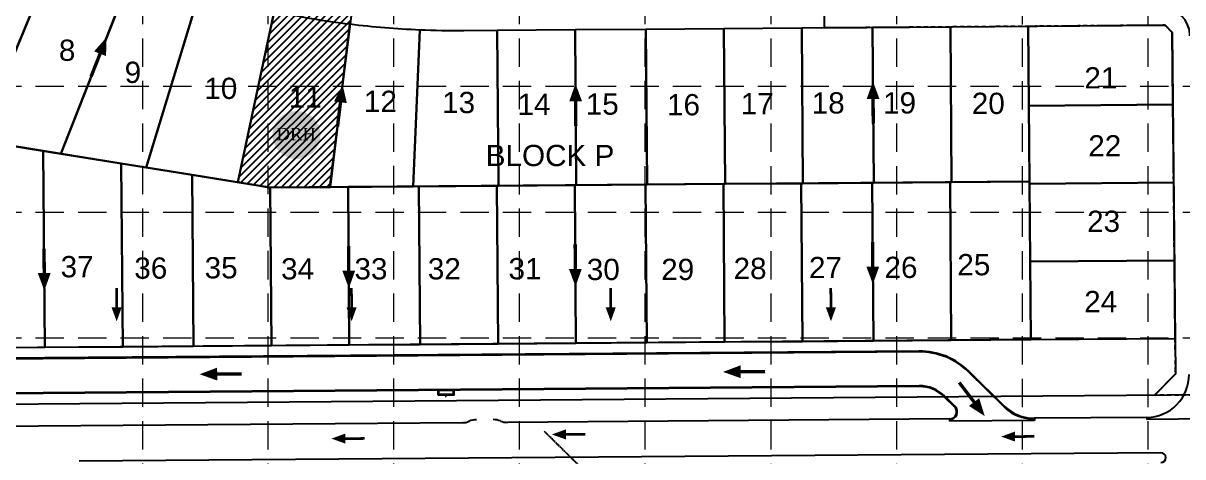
# Model space of a CAD drawing. Header units: inches. Extents: x 2510995 to 2514555, y 7106046 to 7111737.
# Drawn here: x 2512069 to 2512888, y 7109429 to 7109735 of the extents above; entities that cross this region are included whole.
import ezdxf
from ezdxf.enums import TextEntityAlignment as Align

# ---------------------------------------------------------------- set-up
doc = ezdxf.new("R2010")
doc.units = ezdxf.units.IN
doc.header["$MEASUREMENT"] = 0
for name, pattern in [('DASHED', [0.75, 0.5, -0.25]), ('HIDDEN', [0.375, 0.25, -0.125]), ('HIDDEN2', [0.1875, 0.125, -0.0625]), ('XHO477ST$0$CL', [0.7, 0.5, -0.05, 0.1, -0.05])]:
    doc.linetypes.add(name, pattern=pattern)
for name, color, linetype in [('BASE', 7, 'Continuous'), ('C-WTRC-FULL-PH2B-N', 7, 'Continuous'), ('GRID', 254, 'DASHED'), ('LEGEND', 7, 'Continuous'), ('SODDED LOT', 2, 'Continuous'), ('XHO460PT$0$V-BNDY-N-P7', 3, 'HIDDEN2'), ('XHO460PV$0$C-ROAD-BOC-N', 4, 'Continuous'), ('XHO465BS$0$C-ROAD-BACK-N', 6, 'Continuous'), ('XHOE001PT$0$V-BNDY-ROW-DED-E', 6, 'Continuous'), ('XHOE002PPT-PHASE10$0$PARCELCLOSURE', 124, 'Continuous'), ('XHOE002PPT-PHASE10$0$V-PROP-SUBD-BLOK-IDEN-N', 6, 'Continuous'), ('XHOE002PPT-PHASE10$0$V-PROP-SUBD-IDEN-N', 6, 'Continuous'), ('XHOE002PPT-PHASE10$0$V-PROP-SUBD-N', 7, 'Continuous'), ('XHOE002PPT-PHASE10$0$V-PROP-SUBD-N-P7', 12, 'Continuous'), ('XHOE002PV$0$C-ROAD-BOC-N', 2, 'Continuous'), ('XHOE002PV$0$C-ROAD-FOC-N', 2, 'Continuous'), ('ZSTORM', 5, 'XHO477ST$0$CL')]:
    doc.layers.add(name, color=color, linetype=linetype)
doc.styles.add('DRHorton', font='dutcheb.ttf')
doc.styles.get("Standard").update_dxf_attribs({"font": 'ARIAL.TTF'})

# ---------------------------------------------------------------- blocks, each defined once
blk = doc.blocks.new('ARR')
blk.add_lwpolyline([(-5.56, 0.32, 0, 3.78, 0), (-0.35, 0.31, 3.78, 3.78, 0)], format="xyseb")
at = {"const_width": 1}
blk.add_lwpolyline([(-0.35, 0.31), (6.88, 0.31)], dxfattribs=at)
blk = doc.blocks.new('DRHorton')
h = blk.add_hatch(color=1)
h.paths.add_polyline_path([(78.7, 25.78, 1), (40.43, 25.78, 1)])
h.paths.add_polyline_path([(42.33, 17.91), (76.5, 17.91), (76.5, 34.87), (42.33, 34.87)], flags=24)
at = {"layer": 'BASE', "color": 176, "style": 'DRHorton'}
blk.add_text('DRH', height=9.814, dxfattribs=at).set_placement((59.39, 21.64), align=Align.CENTER)

msp = doc.modelspace()

# ---------------------------------------------------------------- hatches: boundary and pattern name
at = {"layer": 'SODDED LOT'}
h = msp.add_hatch(dxfattribs=at)
h.set_pattern_fill('ANSI31', color=256, scale=30, style=0)
h.set_pattern_definition([(45, (0, 0), (-2.6516504294, 2.6516504294), [])])
h.paths.add_polyline_path([(2513029.48, 7109618.32), (2512917.9, 7109618.32), (2512918.55, 7109568.15), (2513030.34, 7109569.23)])
h.paths.add_polyline_path([(2511839.22, 7109617.6), (2511721.18, 7109629.51), (2511716.92, 7109566.53), (2511836.54, 7109564.23)])
h.paths.add_polyline_path([(2512220.87, 7109623.4), (2512242.72, 7109619.38), (2512285.68, 7109619.63), (2512301.51, 7109744.19), (2512276.39, 7109747.21), (2512264.33, 7109749.72), (2512248.5, 7109752.73), (2512239.21, 7109710.04)])
h.paths.add_polyline_path([(2512357.96, 7110141.83), (2512404.06, 7110253.34), (2512450.16, 7110235.61), (2512404.38, 7110122.17)])
h.paths.add_polyline_path([(2511821.52, 7110077), (2511775.94, 7109966.95), (2511822.33, 7109947.82), (2511867.71, 7110057.67)])
edge = h.paths.add_edge_path()
edge.add_line((2511803.19, 7110084.04), (2511752.7, 7110105.8))
edge.add_line((2511752.7, 7110105.8), (2511706.54, 7109995.19))
edge.add_line((2511706.54, 7109995.19), (2511756.45, 7109974.31))
edge.add_arc((2567291.53, 7086386.34), 60336.87, 156.8738642, 156.9871259, ccw=False)

# ---------------------------------------------------------------- linework, layer by layer
at = {"color": 7, "const_width": 1.89}
for points in [[(2512135.25, 7109534.71), (2512135.18, 7109548.36)], [(2512301.11, 7109534.71), (2512301.05, 7109548.36)], [(2512484.09, 7109534.71), (2512484.02, 7109548.36)], [(2512639.54, 7109534.71), (2512639.47, 7109548.36)], [(2512296.78, 7109442.14), (2512310.43, 7109442.21)], [(2512452.43, 7109445.09), (2512466.08, 7109445.15)], [(2512769.61, 7109443.58), (2512783.26, 7109443.64)]]:
    msp.add_lwpolyline(points, dxfattribs=at)
at = {"color": 7}
for points in [[(2512135.28, 7109524.87, 0, 7.14, 0), (2512135.25, 7109534.71, 7.14, 7.14, 0)], [(2512301.15, 7109524.87, 0, 7.14, 0), (2512301.11, 7109534.71, 7.14, 7.14, 0)], [(2512484.12, 7109524.87, 0, 7.14, 0), (2512484.09, 7109534.71, 7.14, 7.14, 0)], [(2512639.57, 7109524.87, 0, 7.14, 0), (2512639.54, 7109534.71, 7.14, 7.14, 0)], [(2512286.94, 7109442.11, 0, 7.14, 0), (2512296.78, 7109442.14, 7.14, 7.14, 0)], [(2512442.6, 7109445.05, 0, 7.14, 0), (2512452.43, 7109445.09, 7.14, 7.14, 0)], [(2512759.78, 7109443.54, 0, 7.14, 0), (2512769.61, 7109443.58, 7.14, 7.14, 0)]]:
    msp.add_lwpolyline(points, format="xyseb", dxfattribs=at)
at = {"layer": 'GRID', "color": 252, "linetype": 'HIDDEN', "lineweight": 0, "ltscale": 80}
for p, q in [((2512153.41, 7106494.51), (2512153.95, 7111640.26)), ((2512242.15, 7106494.5), (2512242.15, 7111643.94)), ((2512330.93, 7106494.48), (2512330.93, 7111643.94)), ((2512419.71, 7106494.47), (2512419.71, 7111643.94)), ((2512508.49, 7106494.45), (2512508.49, 7111643.94)), ((2512597.27, 7106494.44), (2512597.27, 7111643.94)), ((2512686.06, 7106494.43), (2512686.06, 7111643.94)), ((2512774.84, 7106494.41), (2512774.84, 7111643.94)), ((2512863.62, 7106494.4), (2512863.62, 7111643.94)), ((2511088, 7109690.76), (2514461.67, 7109690.76)), ((2511088, 7109601.98), (2514461.67, 7109601.98)), ((2511088, 7109513.2), (2514461.67, 7109513.2))]:
    msp.add_line(p, q, dxfattribs=at)
at = {"layer": 'SODDED LOT'}
msp.add_lwpolyline([(2512220.87, 7109623.4), (2512242.72, 7109619.38), (2512285.68, 7109619.63), (2512301.51, 7109744.19), (2512276.39, 7109747.21), (2512264.33, 7109749.72), (2512248.5, 7109752.73), (2512239.21, 7109710.04)], close=True, dxfattribs=at)
at = {"layer": 'XHO460PT$0$V-BNDY-N-P7', "color": 7}
for p, q in [((2512634.52, 7109777.84), (2512634.88, 7109731.84)), ((2512634.52, 7109777.84), (2512634.88, 7109731.84)), ((2512634.52, 7109777.84), (2512634.88, 7109731.84)), ((2512634.52, 7109777.84), (2512634.88, 7109731.84)), ((2512875.48, 7109733.73), (2512634.88, 7109731.84)), ((2512875.48, 7109733.73), (2512634.88, 7109731.84)), ((2512875.48, 7109733.73), (2512634.88, 7109731.84)), ((2512875.48, 7109733.73), (2512634.88, 7109731.84)), ((2512880.53, 7109728.77), (2512875.48, 7109733.73)), ((2512880.53, 7109728.77), (2512875.48, 7109733.73)), ((2512880.53, 7109728.77), (2512875.48, 7109733.73)), ((2512880.53, 7109728.77), (2512875.48, 7109733.73)), ((2512882.87, 7109487.78), (2512880.53, 7109728.77)), ((2512882.87, 7109487.78), (2512880.53, 7109728.77)), ((2512882.87, 7109487.78), (2512880.53, 7109728.77)), ((2512882.87, 7109487.78), (2512880.53, 7109728.77)), ((2512882.87, 7109487.78), (2512868.02, 7109472.66)), ((2512882.87, 7109487.78), (2512868.02, 7109472.66)), ((2512882.87, 7109487.78), (2512868.02, 7109472.66)), ((2512882.87, 7109487.78), (2512868.02, 7109472.66)), ((2513598.51, 7109478.38), (2512868.02, 7109472.66)), ((2513598.51, 7109478.38), (2512868.02, 7109472.66)), ((2513598.51, 7109478.38), (2512868.02, 7109472.66)), ((2513598.51, 7109478.38), (2512868.02, 7109472.66))]:
    msp.add_line(p, q, dxfattribs=at)
at = {"layer": 'XHO460PV$0$C-ROAD-BOC-N', "color": 7}
for centre, radius, start, end in [((2512873.06, 7109726.21), 20, 0.55729, 90.44876), ((2512873.06, 7109726.21), 20, 0.55729, 90.44876), ((2512873.06, 7109726.21), 20, 0.55729, 90.44876), ((2512862.38, 7109487.12), 30, 270.44876, 0.55729), ((2512862.38, 7109487.12), 30, 270.44876, 0.55729), ((2512862.38, 7109487.12), 30, 270.44876, 0.55729)]:
    msp.add_arc(centre, radius, start, end, dxfattribs=at)
at = {"layer": 'XHO465BS$0$C-ROAD-BACK-N', "color": 7}
for p, q in [((2512379.22, 7109453.33), (2512032.83, 7109450.62)), ((2512723.32, 7109456.03), (2512411.22, 7109453.58)), ((2512723.32, 7109456.03), (2512723.32, 7109454.53)), ((2512783.17, 7109455), (2512723.32, 7109454.53)), ((2512862.62, 7109457.12), (2512783.17, 7109456.5)), ((2512783.17, 7109456.5), (2512783.17, 7109455)), ((2512862.62, 7109457.12), (2512862.62, 7109455.62)), ((2512949.61, 7109456.3), (2512862.62, 7109455.62)), ((2512872.43, 7109432.2), (2512108.9, 7109426.22))]:
    msp.add_line(p, q, dxfattribs=at)
for centre, radius, start, end in [((2512379.11, 7109466.33), 13, 270.44876, 293.07126), ((2512389.3, 7109442.41), 13, 90, 113.07126), ((2512401.3, 7109442.51), 13, 67.82643, 90.89753), ((2512411.11, 7109466.58), 13, 247.82643, 270.44876), ((2512872.46, 7109428.7), 3.5, 270.44876, 90.44876)]:
    msp.add_arc(centre, radius, start, end, dxfattribs=at)
at = {"layer": 'XHOE001PT$0$V-BNDY-ROW-DED-E', "color": 7}
msp.add_line((2514273.54, 7109483.67), (2511444.16, 7109461.51), dxfattribs=at)
at = {"layer": 'XHOE002PPT-PHASE10$0$PARCELCLOSURE', "color": 7}
for points in [[(2512096.34, 7109794.19), (2512045.51, 7109815.28), (2512009.33, 7109728.09, 0.038624), (2511987.27, 7109660.65), (2512037.56, 7109652.53)], [(2512147.06, 7109773.25, -0.00445), (2512136.78, 7109777.41), (2512096.34, 7109794.19), (2512037.56, 7109652.53), (2512095.76, 7109643.14)], [(2512193.73, 7109756.96, -0.019844), (2512147.06, 7109773.25), (2512095.76, 7109643.14), (2512156.03, 7109633.42)], [(2512246.38, 7109743.37, -0.021829), (2512193.73, 7109756.96), (2512156.03, 7109633.42), (2512220.85, 7109622.96)], [(2512300.01, 7109734.43, -0.021829), (2512246.38, 7109743.37), (2512220.85, 7109622.96), (2512243.66, 7109619.28), (2512285.98, 7109619.61)], [(2512349.27, 7109730.39, -0.019844), (2512300.01, 7109734.43), (2512285.98, 7109619.61), (2512344.61, 7109620.07)], [(2512403.92, 7109730.04), (2512380.44, 7109729.85, -0.012512), (2512349.27, 7109730.39), (2512344.61, 7109620.07), (2512404.77, 7109620.54)]]:
    msp.add_lwpolyline(points, format="xyb", close=True, dxfattribs=at)
for points in [[(2512458.91, 7109730.47), (2512403.92, 7109730.04), (2512404.77, 7109620.54), (2512459.77, 7109620.97)], [(2512508.91, 7109730.86), (2512458.91, 7109730.47), (2512459.77, 7109620.97), (2512509.77, 7109621.36)], [(2512563.91, 7109731.29), (2512508.91, 7109730.86), (2512509.77, 7109621.36), (2512564.77, 7109621.79)], [(2512618.91, 7109731.72), (2512563.91, 7109731.29), (2512564.77, 7109621.79), (2512619.77, 7109622.22)], [(2512668.91, 7109732.11), (2512634.88, 7109731.84), (2512618.91, 7109731.72), (2512619.77, 7109622.22), (2512669.76, 7109622.61)], [(2512723.91, 7109732.54), (2512668.91, 7109732.11), (2512669.76, 7109622.61), (2512724.76, 7109623.04)], [(2512778.9, 7109732.97), (2512723.91, 7109732.54), (2512724.76, 7109623.04), (2512779.76, 7109623.48)], [(2512880.53, 7109728.77), (2512875.48, 7109733.73), (2512778.9, 7109732.97), (2512779.34, 7109676.97), (2512881.03, 7109677.77)], [(2512881.03, 7109677.77), (2512779.34, 7109676.97), (2512779.77, 7109621.98), (2512881.56, 7109622.77)], [(2512083.46, 7109645.13), (2512028.39, 7109654.01), (2512029.54, 7109506.1), (2512084.54, 7109506.53)], [(2512138.53, 7109636.24), (2512083.46, 7109645.13), (2512084.54, 7109506.53), (2512139.54, 7109506.96)], [(2512188.59, 7109628.16), (2512138.53, 7109636.24), (2512139.54, 7109506.96), (2512189.54, 7109507.35)], [(2512243.66, 7109619.28), (2512188.59, 7109628.16), (2512189.54, 7109507.35), (2512244.54, 7109507.78)], [(2512668.65, 7109622.61), (2512618.65, 7109622.21), (2512619.53, 7109510.72), (2512669.52, 7109511.11)], [(2512723.65, 7109623.04), (2512668.65, 7109622.61), (2512669.52, 7109511.11), (2512724.53, 7109511.54)], [(2512779.76, 7109623.48), (2512723.65, 7109623.04), (2512724.53, 7109511.54), (2512780.63, 7109511.98)], [(2512881.56, 7109622.77), (2512779.77, 7109621.98), (2512780.2, 7109566.98), (2512882.1, 7109567.78)], [(2512298.66, 7109619.71), (2512243.66, 7109619.28), (2512244.54, 7109507.78), (2512299.54, 7109508.21)], [(2512348.66, 7109620.1), (2512298.66, 7109619.71), (2512299.54, 7109508.21), (2512349.53, 7109508.6)], [(2512403.66, 7109620.53), (2512348.66, 7109620.1), (2512349.53, 7109508.6), (2512404.53, 7109509.03)], [(2512458.66, 7109620.96), (2512403.66, 7109620.53), (2512404.53, 7109509.03), (2512459.53, 7109509.46)], [(2512508.66, 7109621.35), (2512458.66, 7109620.96), (2512459.53, 7109509.46), (2512509.53, 7109509.86)], [(2512563.65, 7109621.78), (2512508.66, 7109621.35), (2512509.53, 7109509.86), (2512564.53, 7109510.29)], [(2512618.65, 7109622.21), (2512563.65, 7109621.78), (2512564.53, 7109510.29), (2512619.53, 7109510.72)], [(2512882.1, 7109567.78), (2512780.2, 7109566.98), (2512780.63, 7109511.98), (2512882.63, 7109512.78)]]:
    msp.add_lwpolyline(points, close=True, dxfattribs=at)
at = {"layer": 'XHOE002PPT-PHASE10$0$V-PROP-SUBD-N', "color": 7}
for p, q in [((2512037.56, 7109652.53), (2512096.34, 7109794.19)), ((2512095.76, 7109643.14), (2512147.06, 7109773.25)), ((2512156.03, 7109633.42), (2512193.73, 7109756.96)), ((2512220.85, 7109622.96), (2512246.38, 7109743.37)), ((2512285.98, 7109619.61), (2512300.01, 7109734.43)), ((2512344.61, 7109620.07), (2512349.27, 7109730.39)), ((2512403.92, 7109730.04), (2512404.77, 7109620.54)), ((2512458.91, 7109730.47), (2512459.77, 7109620.97)), ((2512508.91, 7109730.86), (2512509.77, 7109621.36)), ((2512563.91, 7109731.29), (2512564.77, 7109621.79)), ((2512618.91, 7109731.72), (2512619.77, 7109622.22)), ((2512668.91, 7109732.11), (2512669.76, 7109622.61)), ((2512723.91, 7109732.54), (2512724.76, 7109623.04)), ((2512778.9, 7109732.97), (2512780.63, 7109511.98)), ((2512881.34, 7109677.77), (2512779.34, 7109676.97)), ((2511987.27, 7109660.65), (2512243.66, 7109619.28)), ((2512083.46, 7109645.13), (2512084.54, 7109506.53)), ((2512138.53, 7109636.24), (2512139.54, 7109506.96)), ((2512188.59, 7109628.16), (2512189.54, 7109507.35)), ((2512779.76, 7109623.48), (2512243.66, 7109619.28)), ((2512668.65, 7109622.61), (2512669.52, 7109511.11)), ((2512723.65, 7109623.04), (2512724.53, 7109511.54)), ((2512881.77, 7109622.77), (2512779.77, 7109621.98)), ((2512243.66, 7109619.28), (2512244.54, 7109507.78)), ((2512298.66, 7109619.71), (2512299.54, 7109508.21)), ((2512348.66, 7109620.1), (2512349.53, 7109508.6)), ((2512403.66, 7109620.53), (2512404.53, 7109509.03)), ((2512458.66, 7109620.96), (2512459.53, 7109509.46)), ((2512508.66, 7109621.35), (2512509.53, 7109509.86)), ((2512563.65, 7109621.78), (2512564.53, 7109510.29)), ((2512618.65, 7109622.21), (2512619.53, 7109510.72)), ((2512882.2, 7109567.78), (2512780.2, 7109566.98)), ((2512780.63, 7109511.98), (2512882.63, 7109512.78))]:
    msp.add_line(p, q, dxfattribs=at)
at = {"layer": 'XHOE002PPT-PHASE10$0$V-PROP-SUBD-N-P7', "color": 7}
for p, q in [((2512634.52, 7109777.84), (2512634.88, 7109731.84)), ((2512634.88, 7109731.84), (2512875.48, 7109733.73)), ((2512875.48, 7109733.73), (2512880.53, 7109728.77)), ((2512880.53, 7109728.77), (2512882.87, 7109487.78)), ((2512780.63, 7109511.98), (2511974.55, 7109505.67)), ((2512882.87, 7109487.78), (2512868.02, 7109472.66))]:
    msp.add_line(p, q, dxfattribs=at)
at = {"layer": 'XHOE002PV$0$C-ROAD-BOC-N', "color": 7}
for p, q in [((2512701.66, 7109503.86), (2512053.74, 7109498.79)), ((2512737.13, 7109489.49), (2512761.89, 7109465.12)), ((2512701.86, 7109478.86), (2512053.93, 7109473.79)), ((2512719.59, 7109471.68), (2512726.79, 7109464.59))]:
    msp.add_line(p, q, dxfattribs=at)
for centre, radius, start, end in [((2512702.06, 7109453.86), 50, 45.44876, 90.44878), ((2512702.06, 7109453.86), 25, 45.44876, 90.44878), ((2512723.28, 7109461.03), 5, 270.44876, 45.44876), ((2512782.94, 7109486.5), 30, 225.44876, 270.44876)]:
    msp.add_arc(centre, radius, start, end, dxfattribs=at)
at = {"layer": 'XHOE002PV$0$C-ROAD-FOC-N', "color": 7}
for p, q in [((2512701.67, 7109503.36), (2512053.74, 7109498.29)), ((2512701.67, 7109503.36), (2512053.74, 7109498.29)), ((2512701.67, 7109503.36), (2512053.74, 7109498.29)), ((2512736.78, 7109489.14), (2512761.54, 7109464.76)), ((2512736.78, 7109489.14), (2512761.54, 7109464.76)), ((2512736.78, 7109489.14), (2512761.54, 7109464.76)), ((2512701.86, 7109479.36), (2512053.93, 7109474.29)), ((2512701.86, 7109479.36), (2512053.93, 7109474.29)), ((2512701.86, 7109479.36), (2512053.93, 7109474.29)), ((2512719.94, 7109472.03), (2512727.14, 7109464.95)), ((2512719.94, 7109472.03), (2512727.14, 7109464.95)), ((2512719.94, 7109472.03), (2512727.14, 7109464.95))]:
    msp.add_line(p, q, dxfattribs=at)
for centre, radius, start, end in [((2512702.06, 7109453.86), 49.5, 45.44876, 90.44878), ((2512702.06, 7109453.86), 49.5, 45.44876, 90.44878), ((2512702.06, 7109453.86), 49.5, 45.44876, 90.44878), ((2512702.06, 7109453.86), 25.5, 45.44876, 90.44878), ((2512702.06, 7109453.86), 25.5, 45.44876, 90.44878), ((2512702.06, 7109453.86), 25.5, 45.44876, 90.44878), ((2512723.28, 7109461.03), 5.5, 270.44876, 45.44876), ((2512723.28, 7109461.03), 5.5, 270.44876, 45.44876), ((2512723.28, 7109461.03), 5.5, 270.44876, 45.44876), ((2512782.94, 7109486.5), 30.5, 225.44876, 270.44876), ((2512782.94, 7109486.5), 30.5, 225.44876, 270.44876), ((2512782.94, 7109486.5), 30.5, 225.44876, 270.44876)]:
    msp.add_arc(centre, radius, start, end, dxfattribs=at)
at = {"layer": 'ZSTORM', "color": 5}
for p, q in [((2512366.75, 7109473.24), (2512366.24, 7109472.72)), ((2512367.81, 7109473.24), (2512366.78, 7109472.19)), ((2512368.87, 7109473.25), (2512367.31, 7109471.67)), ((2512508.43, 7109377.13), (2512437.16, 7109447.29)), ((2512508.43, 7109377.13), (2512437.16, 7109447.29))]:
    msp.add_line(p, q, dxfattribs=at)
at = {"layer": 'ZSTORM', "color": 5, "linetype": 'Continuous'}
for points in [[(2512362.31, 7109472.7), (2512362.28, 7109476.7), (2512373.28, 7109476.79), (2512373.31, 7109472.79)], [(2512362.81, 7109473.21), (2512362.79, 7109476.21), (2512372.79, 7109476.28), (2512372.81, 7109473.28)]]:
    msp.add_lwpolyline(points, close=True, dxfattribs=at)

# ---------------------------------------------------------------- block references
at = {"layer": 'C-WTRC-FULL-PH2B-N', "color": 7, "yscale": 2.393527489155531, "zscale": 2.393527499999999}
for p, xscale, rotation in [((2512122.57, 7109713.19), 2.393527466217657, 248.5165683810863), ((2512292.44, 7109678.69), 2.393527466307094, 263.0678683817123), ((2512669.85, 7109564.35), 2.393527467080179, 90.48266837987055), ((2512084.87, 7109559.77), 2.393527467080179, 90.48266837987055), ((2512299.87, 7109561.45), 2.393527467080179, 90.48266837987055), ((2512459.86, 7109562.7), 2.393527467080179, 90.48266837987055)]:
    msp.add_blockref('ARR', p, dxfattribs=dict(at, xscale=xscale, rotation=rotation))
at = {"layer": 'C-WTRC-FULL-PH2B-N', "color": 7, "extrusion": (0, 0, -1), "yscale": 2.393527489155531, "zscale": -2.393527499999999}
for p, xscale, rotation in [((-2512460.06, 7109679.24), 2.393527466526166, 269.5851398222604), ((-2512670.06, 7109680.88), 2.393527466526166, 269.5851398222604), ((-2512207.08, 7109488.4), 2.393527466526166, 179.5851398222604), ((-2512576.65, 7109490.05), 2.393527466526166, 179.5851398222604), ((-2512739.52, 7109468.12), 2.393527466728937, 52.88154593124176)]:
    msp.add_blockref('ARR', p, dxfattribs=dict(at, xscale=xscale, rotation=rotation))
at = {"layer": 'LEGEND', "xscale": 0.8870399998850189, "yscale": 0.8870399999432266, "zscale": 0.8870399999988264}
msp.add_blockref('DRHorton', (2512209.4, 7109633.48), dxfattribs=at)

# ---------------------------------------------------------------- texts
at = {"layer": 'XHOE002PPT-PHASE10$0$V-PROP-SUBD-BLOK-IDEN-N', "color": 7, "insert": (2512441.25, 7109649.38), "char_height": 15, "width": 154.3015, "attachment_point": 2}
msp.add_mtext('BLOCK P', dxfattribs=at)
at = {"layer": 'XHOE002PPT-PHASE10$0$V-PROP-SUBD-IDEN-N', "color": 7}
for s, p in [('8', (2512100.3, 7109716.15)), ('9', (2512146.75, 7109700.58)), ('10', (2512208.83, 7109689.28)), ('21', (2512830.13, 7109696.77)), ('11', (2512268.36, 7109683.07)), ('12', (2512321.48, 7109680.19)), ('13', (2512376.68, 7109679.27)), ('14', (2512429.9, 7109678.04)), ('15', (2512478.11, 7109678.04)), ('16', (2512535.47, 7109677.72)), ('17', (2512587.52, 7109678.46)), ('18', (2512637.62, 7109678.99)), ('19', (2512688, 7109678.99)), ('20', (2512750.66, 7109678.66)), ('22', (2512832.88, 7109648.8)), ('23', (2512832.08, 7109595.46)), ('37', (2512107.36, 7109563.44)), ('36', (2512159.36, 7109562.46)), ('35', (2512209.02, 7109562.66)), ('34', (2512262.99, 7109561.94)), ('33', (2512314.8, 7109561.94)), ('32', (2512366.61, 7109561.94)), ('31', (2512423.56, 7109562.03)), ('30', (2512478.84, 7109561.5)), ('29', (2512531.37, 7109561.5)), ('28', (2512582.46, 7109562.22)), ('27', (2512635.71, 7109562.94)), ('26', (2512689.03, 7109562.94)), ('25', (2512740.45, 7109564.87)), ('24', (2512830.01, 7109538.92))]:
    msp.add_text(s, height=15, dxfattribs=at).set_placement(p, align=Align.MIDDLE)

doc.saveas('drawing.dxf')
